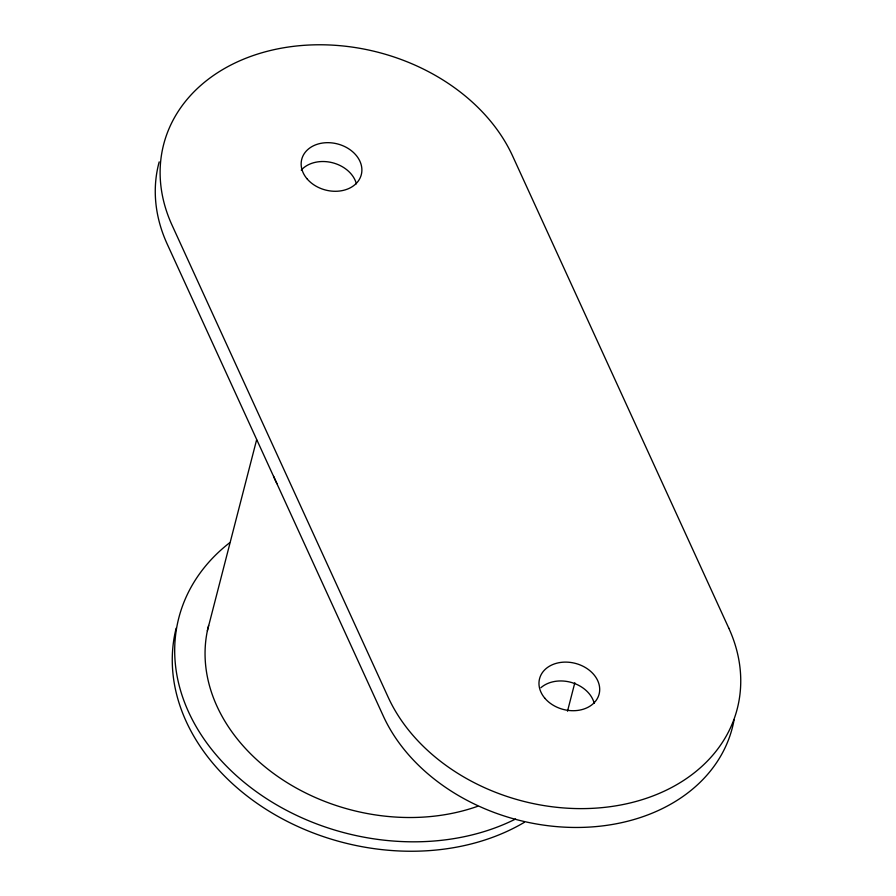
<?xml version="1.0" encoding="UTF-8"?>
<svg xmlns="http://www.w3.org/2000/svg" width="896" height="896" viewBox="0 0 896 896"><rect width="100%" height="100%" fill="white"/><g stroke="black" fill="none" stroke-linecap="round" stroke-linejoin="round"><path stroke-width="1.34" d="M207.368 630.818L256.603 439.88M567.504 711.2L574.829 682.763M477.714 806.277A184.531 142.878 14.5 0 1 280.683 778.478A184.531 142.878 14.5 0 1 208.611 625.464M276.976 483.683A184.531 142.878 14.5 0 1 273.616 476.314M524.238 822.394A215.286 166.69 14.5 0 1 278.499 816.726A215.286 166.69 14.5 0 1 176.165 628.152M515.57 819.022A215.286 166.69 14.5 0 1 230.518 770.168A215.286 166.69 14.5 0 1 229.611 542.786M734.082 719.813A184.531 142.878 14.5 0 1 573.989 827.456A184.531 142.878 14.5 0 1 383.387 716.24L167.194 244.037A184.531 142.878 14.5 0 1 159.186 161.874M540.926 687.691A30.755 23.811 14.5 0 1 571.648 682.528A30.755 23.811 14.5 0 1 594.194 703.259M301.235 170.106A30.755 23.811 14.5 0 1 332.282 162.68A30.755 23.811 14.5 0 1 356.384 183.826M728.806 628.197L512.613 155.994A184.531 142.878 14.5 0 0 277.48 48.933A184.531 142.878 14.5 0 0 172.054 225.187L388.248 697.39A184.531 142.878 14.5 0 0 623.381 804.462A184.531 142.878 14.5 0 0 728.806 628.197M306.914 178.662A30.755 23.811 14.5 0 0 359.24 179.592A30.755 23.811 14.5 0 0 328.429 142.677A30.755 23.811 14.5 0 0 306.914 178.662M544.723 698.085A30.755 23.811 14.5 0 0 597.05 699.026A30.755 23.811 14.5 0 0 566.238 662.11A30.755 23.811 14.5 0 0 544.723 698.085"/></g></svg>
